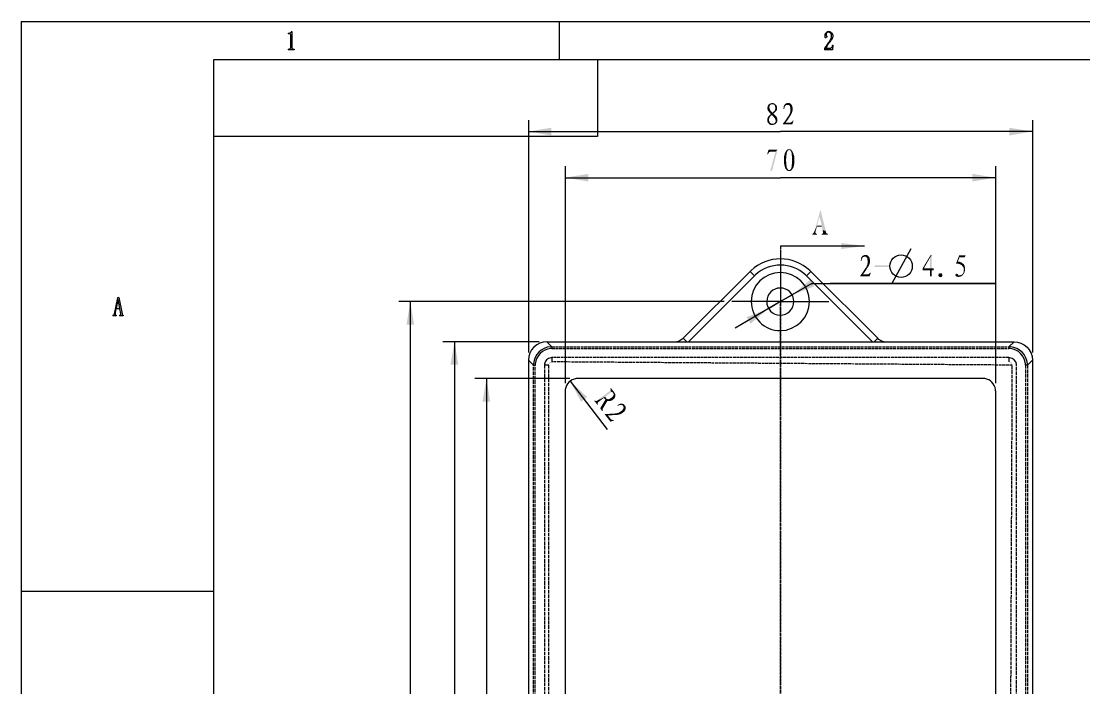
# Model space of a CAD drawing. Header units: millimetres. Extents: x 25 to 550, y -188 to 205.
# Drawn here: x 25.3 to 198.1, y 75 to 183.5 of the extents above; entities that cross this region are included whole.
import ezdxf

# ---------------------------------------------------------------- set-up
doc = ezdxf.new("R2010")
doc.units = ezdxf.units.MM
doc.linetypes.add('PDF_IMPORT', pattern=[1, 0.8, -0.2])
doc.layers.add('PDF_图层 1', color=7, linetype='Continuous', true_color=0x231f20)

msp = doc.modelspace()

# ---------------------------------------------------------------- linework, layer by layer
at = {"layer": 'PDF_图层 1', "color": 7, "lineweight": -3}
for points in [[(25.27, 183.43), (25.27, -187.75)], [(25.27, 183.43), (550.2, 183.43)], [(112.77, 183.46), (112.77, 177.2)], [(68.69, 181.51), (68.69, 181.4)], [(68.69, 181.51), (68.89, 181.51)], [(68.89, 181.51), (68.97, 181.51)], [(69.09, 181.57), (68.97, 181.51)], [(69.17, 181.63), (69.09, 181.57)], [(69.2, 181.71), (69.17, 181.63)], [(69.23, 181.77), (69.2, 181.71)], [(69.23, 181.77), (69.29, 181.77)], [(69.29, 181.77), (69.29, 179.12)], [(156.19, 181.6), (156.05, 181.4)], [(156.39, 181.74), (156.19, 181.6)], [(156.33, 181.57), (156.22, 181.46)], [(156.42, 181.66), (156.33, 181.57)], [(156.53, 181.77), (156.39, 181.74)], [(156.53, 181.68), (156.42, 181.66)], [(156.53, 181.77), (156.81, 181.77)], [(156.7, 181.68), (156.53, 181.68)], [(156.7, 181.68), (156.81, 181.63)], [(156.81, 181.77), (156.95, 181.71)], [(156.81, 181.63), (156.92, 181.51)], [(156.92, 181.51), (157.01, 181.35)], [(156.95, 181.71), (157.12, 181.57)], [(157.12, 181.57), (157.24, 181.37)], [(68.97, 181.4), (68.69, 181.4)], [(69, 181.4), (69.03, 181.35)], [(69.09, 181.29), (69.09, 179.12)], [(156.05, 181.4), (155.99, 181.23)], [(155.99, 181.23), (155.99, 180.98)], [(155.99, 180.98), (156.02, 180.89)], [(156.02, 180.89), (156.05, 180.84)], [(156.08, 180.81), (156.13, 180.78)], [(156.19, 180.78), (156.13, 180.78)], [(156.22, 181.46), (156.19, 181.35)], [(156.19, 181.35), (156.19, 181.23)], [(156.19, 181.23), (156.22, 181.18)], [(156.22, 181.18), (156.25, 181.09)], [(156.28, 180.84), (156.22, 180.81)], [(156.25, 181.09), (156.28, 181.04)], [(156.3, 181.01), (156.3, 180.92)], [(156.3, 180.92), (156.3, 180.87)], [(156.47, 179.85), (156.33, 179.65)], [(156.59, 179.99), (156.47, 179.85)], [(156.78, 180.02), (156.56, 179.77)], [(156.7, 180.13), (156.59, 179.99)], [(156.81, 180.33), (156.7, 180.13)], [(156.98, 180.24), (156.78, 180.02)], [(156.92, 180.56), (156.81, 180.33)], [(157.01, 180.78), (156.92, 180.56)], [(157.04, 180.36), (156.98, 180.25)], [(157.01, 181.35), (157.04, 181.18)], [(157.04, 180.92), (157.01, 180.78)], [(157.04, 181.18), (157.04, 180.92)], [(157.12, 180.47), (157.04, 180.36)], [(157.21, 180.64), (157.12, 180.47)], [(157.26, 180.84), (157.21, 180.64)], [(157.24, 181.37), (157.29, 181.2)], [(157.29, 180.95), (157.26, 180.84)], [(157.29, 181.2), (157.29, 180.95)], [(68.69, 178.92), (68.69, 178.81)], [(68.69, 178.92), (68.89, 178.92)], [(69.68, 178.81), (68.69, 178.81)], [(68.95, 178.95), (68.89, 178.92)], [(69, 179), (68.95, 178.95)], [(69.06, 179.06), (69, 179)], [(69.09, 179.12), (69.06, 179.06)], [(69.29, 179.12), (69.31, 179.06)], [(69.31, 179.06), (69.37, 179)], [(69.37, 179), (69.43, 178.95)], [(69.43, 178.95), (69.48, 178.92)], [(69.48, 178.92), (69.68, 178.92)], [(69.68, 178.92), (69.68, 178.81)], [(155.99, 179.12), (155.97, 179.03)], [(155.97, 179.03), (155.97, 178.81)], [(157.24, 178.81), (155.97, 178.81)], [(156.05, 179.23), (155.99, 179.12)], [(156.19, 179.43), (156.05, 179.23)], [(156.11, 179.09), (156.98, 179.09)], [(156.19, 179.23), (156.13, 179.12)], [(156.33, 179.65), (156.19, 179.43)], [(156.36, 179.48), (156.19, 179.23)], [(156.56, 179.77), (156.36, 179.48)], [(157.04, 179.12), (156.98, 179.09)], [(157.12, 179.2), (157.04, 179.12)], [(157.18, 179.31), (157.12, 179.2)], [(157.21, 179.43), (157.18, 179.31)], [(157.24, 179.57), (157.21, 179.43)], [(157.32, 179.57), (157.24, 178.81)], [(157.24, 179.57), (157.32, 179.57)], [(56.53, 177.2), (56.53, -181.49)], [(543.94, 177.2), (56.53, 177.2)], [(119, 177.2), (119, 164.7)], [(107.77, 167.38), (107.77, 129.57)], [(189.77, 167.38), (189.77, 129.57)], [(119, 164.7), (56.53, 164.7)], [(107.77, 165.52), (148.77, 165.52)], [(189.77, 165.52), (148.77, 165.52)], [(113.78, 159.87), (113.78, 124.57)], [(183.76, 159.87), (183.76, 124.57)], [(113.78, 158.01), (148.77, 158.01)], [(183.76, 158.01), (148.77, 158.01)], [(162.46, 146.89), (148.77, 146.89)], [(148.77, 145.71), (148.77, 137.84)], [(169.99, 146.44), (166.88, 140.8)], [(143.83, 142.75), (132.97, 131.88)], [(144.57, 142.04), (133.82, 131.32)], [(144, 142.91), (143.83, 142.75)], [(143.83, 142.75), (144.57, 142.04)], [(144.71, 142.21), (144.57, 142.04)], [(153, 142.04), (152.83, 142.21)], [(153.71, 142.75), (153, 142.04)], [(153, 142.04), (163.73, 131.32)], [(153.71, 142.75), (153.54, 142.91)], [(153.71, 142.75), (164.6, 131.88)], [(153.88, 140.8), (148.77, 137.84)], [(153.88, 140.8), (183.87, 140.8), (156.87, 140.8)], [(40.93, 138.46), (40.39, 135.83)], [(41.13, 138.54), (40.93, 138.46)], [(41.13, 138.54), (41.66, 135.83)], [(150.72, 138.96), (148.77, 137.84)], [(40.67, 136.65), (40.53, 136)], [(41.27, 136.65), (40.67, 136.65)], [(40.98, 138.17), (40.7, 136.74)], [(40.7, 136.74), (41.27, 136.74)], [(40.98, 138.17), (41.27, 136.74)], [(41.27, 136.65), (41.41, 135.89)], [(139.63, 137.84), (86.69, 137.84)], [(88.56, 137.84), (88.56, 60.35)], [(148.77, 137.84), (140.87, 137.84)], [(148.77, 137.84), (141.43, 133.55)], [(148.77, 137.84), (146.82, 136.68)], [(148.77, 137.84), (148.77, 137.58)], [(148.77, 137.84), (156.67, 137.84)], [(40.19, 135.64), (40.19, 135.55)], [(40.19, 135.64), (40.28, 135.64)], [(40.7, 135.55), (40.19, 135.55)], [(40.36, 135.75), (40.33, 135.69)], [(40.39, 135.83), (40.39, 135.78)], [(40.53, 136), (40.53, 135.92)], [(40.53, 135.92), (40.53, 135.83)], [(40.53, 135.83), (40.53, 135.75)], [(40.53, 135.75), (40.56, 135.66)], [(40.56, 135.66), (40.62, 135.64)], [(40.62, 135.64), (40.7, 135.64)], [(40.7, 135.64), (40.7, 135.55)], [(41.27, 135.64), (41.27, 135.55)], [(41.27, 135.64), (41.35, 135.64)], [(41.86, 135.55), (41.27, 135.55)], [(41.41, 135.66), (41.35, 135.64)], [(41.41, 135.89), (41.44, 135.83)], [(41.44, 135.72), (41.41, 135.66)], [(41.44, 135.83), (41.44, 135.78)], [(41.44, 135.78), (41.44, 135.72)], [(41.66, 135.83), (41.66, 135.78)], [(41.69, 135.75), (41.72, 135.69)], [(41.77, 135.64), (41.86, 135.64)], [(41.86, 135.64), (41.86, 135.55)], [(132.97, 131.88), (132.77, 131.71), (132.32, 131.43), (131.9, 131.32)], [(132.97, 131.88), (133.53, 131.32)], [(164.6, 131.88), (164.04, 131.32)], [(165.67, 131.32), (165.25, 131.43), (164.8, 131.68), (164.6, 131.88)], [(109.52, 131.32), (93.86, 131.32)], [(95.75, 131.32), (95.75, 60.35)], [(110.79, 131.32), (110.2, 131.26), (109.63, 131.09), (109.13, 130.81), (108.65, 130.44), (108.28, 129.99), (108, 129.48), (107.83, 128.92), (107.77, 128.33)], [(110.79, 131.32), (111.61, 130.5)], [(110.79, 131.32), (186.78, 131.32)], [(111.61, 130.5), (111.36, 130.5)], [(111.61, 130.22), (111.38, 130.19)], [(111.61, 130.47), (111.61, 130.42), (111.61, 130.36), (111.61, 130.3), (111.61, 130.22)], [(185.96, 130.47), (185.96, 130.42), (185.96, 130.36), (185.93, 130.3), (185.93, 130.22)], [(186.18, 130.19), (185.93, 130.22)], [(186.78, 131.32), (185.96, 130.5)], [(186.18, 130.5), (185.96, 130.5)], [(186.78, 131.32), (187.34, 131.26)], [(187.34, 131.26), (187.91, 131.09)], [(187.91, 131.09), (188.44, 130.81)], [(188.44, 130.81), (188.89, 130.44)], [(188.89, 130.44), (189.26, 129.99)], [(189.26, 129.99), (189.54, 129.48)], [(107.77, 128.33), (107.77, -7.65)], [(107.77, 128.33), (108.59, 127.51)], [(111.61, 128.75), (111.44, 128.72)], [(111.58, 128.04), (111.52, 128.04)], [(111.61, 128.75), (111.61, 128.04)], [(185.93, 128.75), (185.93, 128.04)], [(186.1, 128.72), (185.93, 128.75)], [(189.77, 128.33), (188.95, 127.51)], [(189.54, 129.48), (189.71, 128.92)], [(189.71, 128.92), (189.77, 128.33)], [(189.77, 128.33), (189.77, -7.65)], [(108.62, 127.73), (108.59, 127.51)], [(108.65, 127.51), (108.7, 127.51)], [(108.73, 127.51), (108.82, 127.51), (108.9, 127.51)], [(108.9, 127.73), (108.9, 127.51)], [(110.37, 127.65), (110.37, 127.51)], [(111.07, 127.51), (110.37, 127.51)], [(187.17, 127.51), (187.17, 127.65)], [(188.64, 127.51), (188.64, 127.73)], [(188.92, 127.51), (188.87, 127.51), (188.81, 127.51), (188.72, 127.51), (188.64, 127.51)], [(188.95, 127.51), (188.95, 127.73)], [(114.54, 125.34), (99.08, 125.34)], [(100.94, 125.34), (100.94, 60.35), (100.94, -4.66)], [(114.57, 124.91), (120.61, 117.04)], [(115.79, 125.34), (115.53, 125.31)], [(181.78, 125.34), (115.79, 125.34)], [(182.01, 125.31), (181.78, 125.34)], [(113.78, 123.56), (113.78, 123.33)], [(113.78, 123.33), (113.78, -2.65)], [(183.76, 123.33), (183.76, 123.56)], [(183.76, 123.33), (183.76, -2.65)], [(56.53, 90.66), (25.27, 90.66)]]:
    msp.add_lwpolyline(points, dxfattribs=at)
at = {"layer": 'PDF_图层 1', "color": 7, "linetype": 'PDF_IMPORT', "lineweight": -3, "ltscale": 0.616667}
msp.add_lwpolyline([(148.77, 146.89), (148.77, 140.66), (148.77, -16.56)], dxfattribs=at)
at = {"layer": 'PDF_图层 1', "color": 7, "linetype": 'PDF_IMPORT', "lineweight": -3, "ltscale": 0.576667}
msp.add_lwpolyline([(148.77, -16.9), (148.77, 137.58)], dxfattribs=at)
at = {"layer": 'PDF_图层 1', "color": 7, "linetype": 'PDF_IMPORT', "lineweight": -3, "ltscale": 0.584167}
for points in [[(111.61, 130.5), (185.96, 130.5)], [(111.61, 130.22), (185.93, 130.22)], [(185.93, 128.75), (111.61, 128.75)], [(186.5, 127.51), (111.61, 128.04)]]:
    msp.add_lwpolyline(points, dxfattribs=at)
at = {"layer": 'PDF_图层 1', "color": 7, "linetype": 'PDF_IMPORT', "lineweight": -3, "ltscale": 0.7175}
for points in [[(108.59, -6.83), (108.59, 127.51)], [(108.9, -6.83), (108.9, 127.51)], [(110.37, 127.51), (110.37, -6.83)], [(111.07, 127.51), (111.07, -6.83)], [(185.93, -7.36), (186.5, 127.51)], [(187.17, -6.83), (187.17, 127.51)], [(188.64, 127.51), (188.64, -6.83)], [(188.95, 127.51), (188.95, -6.83)]]:
    msp.add_lwpolyline(points, dxfattribs=at)
at = {"layer": 'PDF_图层 1', "color": 7, "lineweight": -3}
msp.add_circle((168.4, 143.62), 1.83, dxfattribs=at)
for centre, radius, start, end in [((148.77, 137.82), 6.98, 46.9095, 133.0905), ((148.77, 137.79), 6, 47.3952, 132.6048), ((148.75, 137.86), 4.73, 269.9101, 179.897), ((148.75, 137.86), 2.2, 90.0718, 179.916), ((148.74, 137.83), 4.71, 179.6151, 270.0486), ((148.72, 137.89), 2.25, 270.5963, 359.4158)]:
    msp.add_arc(centre, radius, start, end, dxfattribs=at)
for points in [[(150.97, 137.86), (150.97, 139.08), (149.96, 140.06), (148.74, 140.06)], [(146.54, 137.86), (146.54, 136.65), (147.53, 135.63), (148.74, 135.63)], [(111.36, 130.5), (109.89, 130.38), (108.7, 129.2), (108.62, 127.73)], [(111.38, 130.19), (110.08, 130.12), (109.01, 129.02), (108.9, 127.73)], [(188.95, 127.73), (188.8, 129.24), (187.7, 130.36), (186.18, 130.5)], [(188.64, 127.73), (188.55, 129), (187.46, 130.11), (186.18, 130.19)], [(111.44, 128.72), (110.84, 128.64), (110.48, 128.23), (110.37, 127.65)], [(187.17, 127.65), (187.11, 128.19), (186.65, 128.67), (186.1, 128.72)], [(115.53, 125.31), (114.63, 125.23), (113.91, 124.44), (113.78, 123.56)], [(183.76, 123.56), (183.64, 124.48), (182.95, 125.21), (182.01, 125.31)]]:
    msp.add_open_spline(points, degree=3, dxfattribs=at)
at = {"layer": 'PDF_图层 1', "color": 7, "lineweight": -3, "transparency": 33554559}
for points in [[(69, 181.4), (69, 181.37), (69.03, 181.4), (69.03, 181.37)], [(69.06, 181.32), (69.06, 181.29), (69.09, 181.32), (69.09, 181.29)], [(69.09, 181.29), (69.09, 181.26), (69.12, 181.29), (69.12, 181.26)], [(156.08, 180.81), (156.08, 180.78), (156.11, 180.81), (156.11, 180.78)], [(156.22, 180.81), (156.22, 180.78), (156.25, 180.81), (156.25, 180.78)], [(156.28, 181.04), (156.28, 181.01), (156.3, 181.04), (156.3, 181.01)], [(156.3, 180.87), (156.3, 180.84), (156.33, 180.87), (156.33, 180.84)], [(156.13, 179.12), (156.13, 179.09), (156.16, 179.12), (156.16, 179.09)], [(148.77, 146.89), (148.77, 146.87), (148.8, 146.89), (148.8, 146.87)], [(40.98, 138.17), (40.98, 138.15), (41.01, 138.17), (41.01, 138.15)], [(40.28, 135.64), (40.28, 135.61), (40.31, 135.64), (40.31, 135.61)], [(40.31, 135.66), (40.31, 135.64), (40.34, 135.66), (40.34, 135.64)], [(40.36, 135.75), (40.36, 135.72), (40.39, 135.75), (40.39, 135.72)], [(41.66, 135.78), (41.66, 135.75), (41.69, 135.78), (41.69, 135.75)], [(41.72, 135.69), (41.72, 135.66), (41.75, 135.69), (41.75, 135.66)], [(41.75, 135.66), (41.75, 135.64), (41.77, 135.66), (41.77, 135.64)], [(111.61, 130.5), (111.61, 130.47), (111.64, 130.5), (111.64, 130.47)], [(111.61, 130.5), (111.61, 130.47), (111.64, 130.5), (111.64, 130.47)], [(185.96, 130.5), (185.96, 130.47), (185.99, 130.5), (185.99, 130.47)], [(185.96, 130.5), (185.96, 130.47), (185.99, 130.5), (185.99, 130.47)], [(111.27, 127.93), (111.27, 127.9), (111.3, 127.93), (111.3, 127.9)], [(111.3, 127.96), (111.3, 127.93), (111.36, 127.96), (111.36, 127.93)], [(111.36, 127.99), (111.36, 127.96), (111.41, 127.99), (111.41, 127.96)], [(111.38, 127.99), (111.38, 127.96), (111.41, 127.99), (111.41, 127.96)], [(111.41, 128.02), (111.41, 127.99), (111.5, 128.02), (111.5, 127.99)], [(111.5, 128.04), (111.5, 128.02), (111.55, 128.04), (111.55, 128.02)], [(111.61, 128.04), (111.61, 128.02), (111.64, 128.04), (111.64, 128.02)], [(185.99, 128.04), (185.99, 128.02), (186.07, 128.04), (186.07, 128.02)], [(186.07, 128.02), (186.07, 127.99), (186.16, 128.02), (186.16, 127.99)], [(186.16, 127.99), (186.16, 127.96), (186.21, 127.99), (186.21, 127.96)], [(186.21, 127.96), (186.21, 127.93), (186.27, 127.96), (186.27, 127.93)], [(186.27, 127.93), (186.27, 127.9), (186.3, 127.93), (186.3, 127.9)], [(186.3, 127.93), (186.3, 127.88), (186.33, 127.93), (186.33, 127.88)], [(108.59, 127.51), (108.59, 127.48), (108.65, 127.51), (108.65, 127.48)], [(108.7, 127.51), (108.7, 127.48), (108.73, 127.51), (108.73, 127.48)], [(111.07, 127.62), (111.07, 127.51), (111.1, 127.62), (111.1, 127.51)], [(111.1, 127.71), (111.1, 127.62), (111.13, 127.71), (111.13, 127.62)], [(111.13, 127.76), (111.13, 127.71), (111.16, 127.76), (111.16, 127.71)], [(111.16, 127.82), (111.16, 127.76), (111.19, 127.82), (111.19, 127.76)], [(111.19, 127.85), (111.19, 127.82), (111.21, 127.85), (111.21, 127.82)], [(111.21, 127.88), (111.21, 127.85), (111.24, 127.88), (111.24, 127.85)], [(111.24, 127.9), (111.24, 127.88), (111.27, 127.9), (111.27, 127.88)], [(111.24, 127.9), (111.24, 127.88), (111.27, 127.9), (111.27, 127.88)], [(186.33, 127.88), (186.33, 127.85), (186.35, 127.88), (186.35, 127.85)], [(186.35, 127.85), (186.35, 127.82), (186.38, 127.85), (186.38, 127.82)], [(186.38, 127.85), (186.38, 127.79), (186.41, 127.85), (186.41, 127.79)], [(186.41, 127.79), (186.41, 127.73), (186.44, 127.79), (186.44, 127.73)], [(186.44, 127.73), (186.44, 127.65), (186.47, 127.73), (186.47, 127.65)], [(186.47, 127.65), (186.47, 127.51), (186.5, 127.65), (186.5, 127.51)], [(186.5, 127.51), (186.5, 127.48), (186.52, 127.51), (186.52, 127.48)], [(188.92, 127.51), (188.92, 127.48), (188.98, 127.51), (188.98, 127.48)]]:
    msp.add_solid(points, dxfattribs=at)
at = {"layer": 'PDF_图层 1', "color": 7, "transparency": 33554559}
for points in [[(146.68, 169.52), (146.65, 169.38), (146.99, 169.47)], [(146.99, 169.47), (146.65, 169.38), (146.99, 169.35)], [(146.68, 169.52), (146.99, 169.58), (147.02, 169.66)], [(146.71, 169.66), (146.68, 169.52), (147.02, 169.66)], [(146.99, 169.58), (146.68, 169.52), (146.99, 169.47)], [(146.77, 169.78), (146.71, 169.66), (147.05, 169.75)], [(146.71, 169.66), (147.02, 169.66), (147.05, 169.75)], [(146.77, 169.78), (147.11, 169.83), (147.19, 169.89)], [(146.85, 169.89), (146.77, 169.78), (147.19, 169.89)], [(146.77, 169.78), (147.05, 169.75), (147.11, 169.83)], [(146.85, 169.89), (147.28, 169.95), (147.36, 169.97)], [(146.96, 169.97), (146.85, 169.89), (147.36, 169.97)], [(146.85, 169.89), (147.19, 169.89), (147.28, 169.95)], [(147.05, 170.06), (146.96, 169.97), (147.81, 170.06)], [(146.96, 169.97), (147.36, 169.97), (147.81, 170.06)], [(147.16, 170.09), (147.05, 170.06), (147.7, 170.12)], [(147.7, 170.12), (147.05, 170.06), (147.81, 170.06)], [(147.25, 170.12), (147.16, 170.09), (147.7, 170.12)], [(147.44, 170.14), (147.25, 170.12), (147.61, 170.14)], [(147.61, 170.14), (147.25, 170.12), (147.7, 170.12)], [(147.36, 169.97), (147.47, 169.97), (147.81, 170.06)], [(147.47, 169.97), (147.56, 169.97), (147.81, 170.06)], [(147.81, 170.06), (147.56, 169.97), (147.9, 169.97)], [(147.56, 169.97), (147.64, 169.95), (147.9, 169.97)], [(147.64, 169.95), (147.73, 169.89), (147.9, 169.97)], [(147.9, 169.97), (147.73, 169.89), (148.01, 169.89)], [(147.73, 169.89), (147.81, 169.81), (148.01, 169.89)], [(148.01, 169.89), (147.81, 169.81), (148.12, 169.78)], [(147.81, 169.81), (147.87, 169.72), (148.12, 169.78)], [(148.12, 169.78), (147.87, 169.72), (148.18, 169.66)], [(147.87, 169.72), (147.9, 169.61), (148.18, 169.66)], [(147.9, 169.61), (147.92, 169.52), (148.18, 169.66)], [(148.18, 169.66), (147.92, 169.52), (148.23, 169.52)], [(147.92, 169.52), (147.92, 169.41), (148.23, 169.52)], [(148.23, 169.52), (147.92, 169.41), (148.23, 169.38)], [(147.92, 169.41), (147.92, 169.21), (148.23, 169.38)], [(149.31, 169.55), (149.28, 169.44), (149.48, 169.55)], [(149.28, 169.44), (149.45, 169.44), (149.48, 169.55)], [(149.28, 169.44), (149.28, 169.33), (149.45, 169.44)], [(149.28, 169.33), (149.39, 169.3), (149.45, 169.44)], [(149.33, 169.66), (149.31, 169.55), (149.53, 169.66)], [(149.31, 169.55), (149.48, 169.55), (149.53, 169.66)], [(149.36, 169.75), (149.33, 169.66), (149.62, 169.75)], [(149.33, 169.66), (149.53, 169.66), (149.62, 169.75)], [(149.42, 169.81), (149.36, 169.75), (149.7, 169.81)], [(149.36, 169.75), (149.62, 169.75), (149.7, 169.81)], [(149.45, 169.89), (149.42, 169.81), (149.93, 169.86)], [(149.42, 169.81), (149.81, 169.83), (149.93, 169.86)], [(149.42, 169.81), (149.7, 169.81), (149.81, 169.83)], [(149.48, 169.92), (149.45, 169.89), (150.52, 169.97)], [(149.45, 169.89), (149.93, 169.86), (150.52, 169.97)], [(149.56, 170), (149.48, 169.92), (150.52, 169.97)], [(149.65, 170.06), (149.56, 170), (150.41, 170.06)], [(150.41, 170.06), (149.56, 170), (150.52, 169.97)], [(149.76, 170.12), (149.65, 170.06), (150.32, 170.12)], [(150.32, 170.12), (149.65, 170.06), (150.41, 170.06)], [(150.04, 170.14), (149.76, 170.12), (150.24, 170.14)], [(149.84, 170.14), (149.76, 170.12), (150.04, 170.14)], [(150.24, 170.14), (149.76, 170.12), (150.32, 170.12)], [(150.52, 169.97), (149.93, 169.86), (150.58, 169.86)], [(149.93, 169.86), (150.07, 169.83), (150.58, 169.86)], [(150.07, 169.83), (150.15, 169.81), (150.58, 169.86)], [(150.15, 169.81), (150.24, 169.72), (150.58, 169.86)], [(150.58, 169.86), (150.24, 169.72), (150.66, 169.72)], [(150.24, 169.72), (150.32, 169.64), (150.66, 169.72)], [(150.66, 169.72), (150.32, 169.64), (150.72, 169.55)], [(150.32, 169.64), (150.35, 169.49), (150.72, 169.55)], [(150.35, 169.49), (150.38, 169.38), (150.72, 169.55)], [(150.72, 169.55), (150.38, 169.38), (150.75, 169.38)], [(146.65, 169.38), (146.65, 169.21), (146.99, 169.35)], [(146.99, 169.35), (146.65, 169.21), (147.02, 169.24)], [(147.02, 169.24), (146.65, 169.21), (147.05, 169.16)], [(146.65, 169.21), (146.68, 169.1), (147.05, 169.16)], [(146.68, 167.72), (146.65, 167.6), (146.96, 167.69)], [(146.65, 167.6), (146.94, 167.6), (146.96, 167.69)], [(147.05, 169.16), (146.68, 169.1), (147.08, 169.04)], [(146.68, 169.1), (146.71, 168.99), (147.08, 169.04)], [(146.74, 167.86), (146.68, 167.72), (147.02, 167.83)], [(146.68, 167.72), (146.99, 167.75), (147.02, 167.83)], [(146.68, 167.72), (146.96, 167.69), (146.99, 167.75)], [(147.08, 169.04), (146.71, 168.99), (147.13, 168.96)], [(146.71, 168.99), (146.74, 168.9), (147.13, 168.96)], [(146.74, 168.9), (146.77, 168.87), (147.13, 168.96)], [(146.8, 167.97), (146.74, 167.86), (147.08, 167.91)], [(146.74, 167.86), (147.02, 167.83), (147.08, 167.91)], [(147.13, 168.96), (146.77, 168.87), (147.25, 168.85)], [(146.77, 168.87), (146.8, 168.85), (147.25, 168.85)], [(146.8, 168.85), (146.85, 168.79), (147.25, 168.85)], [(146.91, 168.08), (146.8, 167.97), (147.19, 168.06)], [(146.8, 167.97), (147.08, 167.91), (147.19, 168.06)], [(146.85, 168.79), (146.91, 168.73), (147.25, 168.85)], [(147.25, 168.85), (146.91, 168.73), (147.36, 168.73)], [(146.91, 168.73), (146.96, 168.65), (147.36, 168.73)], [(147.05, 168.22), (146.91, 168.08), (147.36, 168.2)], [(146.91, 168.08), (147.19, 168.06), (147.36, 168.2)], [(147.36, 168.73), (146.96, 168.65), (147.5, 168.59)], [(146.96, 168.65), (147.05, 168.56), (147.5, 168.59)], [(147.5, 168.59), (147.05, 168.56), (147.81, 168.59)], [(147.05, 168.56), (147.11, 168.45), (147.81, 168.59)], [(147.19, 168.37), (147.05, 168.22), (147.75, 168.34)], [(147.75, 168.34), (147.05, 168.22), (147.87, 168.22)], [(147.05, 168.22), (147.36, 168.2), (147.87, 168.22)], [(147.11, 168.45), (147.64, 168.45), (147.81, 168.59)], [(147.11, 168.45), (147.19, 168.37), (147.64, 168.45)], [(147.64, 168.45), (147.19, 168.37), (147.75, 168.34)], [(147.87, 168.22), (147.36, 168.2), (147.95, 168.14)], [(147.36, 168.2), (147.5, 168.06), (147.95, 168.14)], [(147.64, 168.76), (147.5, 168.59), (147.98, 168.73)], [(147.5, 168.59), (147.81, 168.59), (147.98, 168.73)], [(147.95, 168.14), (147.5, 168.06), (148.04, 168.06)], [(147.5, 168.06), (147.64, 167.94), (148.04, 168.06)], [(147.75, 168.85), (147.64, 168.76), (148.07, 168.85)], [(147.64, 168.76), (147.98, 168.73), (148.06, 168.85)], [(148.04, 168.06), (147.64, 167.94), (148.09, 167.97)], [(148.09, 167.97), (147.64, 167.94), (148.15, 167.91)], [(147.64, 167.94), (147.75, 167.8), (148.15, 167.91)], [(147.84, 168.96), (147.75, 168.85), (148.15, 168.9)], [(147.75, 168.85), (148.07, 168.85), (148.15, 168.9)], [(148.15, 167.91), (147.75, 167.8), (148.18, 167.86)], [(148.18, 167.86), (147.75, 167.8), (148.21, 167.8)], [(147.75, 167.8), (147.84, 167.69), (148.21, 167.8)], [(147.9, 169.04), (147.84, 168.96), (148.18, 169.02)], [(147.84, 168.96), (148.15, 168.9), (148.18, 169.02)], [(148.21, 167.8), (147.84, 167.69), (148.23, 167.72)], [(148.23, 167.72), (147.84, 167.69), (148.26, 167.63)], [(147.84, 167.69), (147.9, 167.6), (148.26, 167.63)], [(147.92, 169.21), (147.9, 169.04), (148.23, 169.13)], [(147.9, 169.04), (148.18, 169.02), (148.23, 169.13)], [(148.23, 169.38), (147.92, 169.21), (148.23, 169.27)], [(148.23, 169.27), (147.92, 169.21), (148.23, 169.13)], [(149.28, 169.33), (149.25, 169.18), (149.39, 169.3)], [(149.39, 169.3), (149.25, 169.18), (149.39, 169.18)], [(149.87, 167.75), (149.73, 167.55), (150.12, 167.66)], [(149.98, 167.94), (149.87, 167.75), (150.32, 167.97)], [(149.87, 167.75), (150.12, 167.66), (150.32, 167.97)], [(150.1, 168.08), (149.98, 167.94), (150.32, 167.97)], [(150.18, 168.22), (150.1, 168.08), (150.49, 168.22)], [(150.1, 168.08), (150.32, 167.97), (150.49, 168.22)], [(150.24, 168.34), (150.18, 168.22), (150.6, 168.48)], [(150.18, 168.22), (150.49, 168.22), (150.6, 168.48)], [(150.32, 168.51), (150.24, 168.34), (150.6, 168.48)], [(150.38, 168.7), (150.32, 168.51), (150.69, 168.7)], [(150.32, 168.51), (150.6, 168.48), (150.69, 168.7)], [(150.38, 169.38), (150.41, 169.21), (150.75, 169.38)], [(150.41, 168.85), (150.38, 168.7), (150.75, 168.93)], [(150.38, 168.7), (150.69, 168.7), (150.75, 168.93)], [(150.75, 169.38), (150.41, 169.21), (150.75, 169.16)], [(150.41, 169.21), (150.41, 169.04), (150.75, 169.16)], [(150.75, 169.16), (150.41, 169.04), (150.75, 168.93)], [(150.41, 169.04), (150.41, 168.85), (150.75, 168.93)], [(107.77, 165.52), (111.52, 164.87), (111.52, 166.14)], [(146.94, 167.6), (146.63, 167.46), (146.94, 167.49)], [(146.65, 167.6), (146.63, 167.46), (146.94, 167.6)], [(146.94, 167.49), (146.63, 167.46), (146.94, 167.38)], [(146.63, 167.46), (146.63, 167.35), (146.94, 167.38)], [(146.94, 167.38), (146.63, 167.35), (146.94, 167.27)], [(146.63, 167.35), (146.63, 167.21), (146.94, 167.27)], [(146.94, 167.27), (146.63, 167.21), (146.96, 167.15)], [(146.63, 167.21), (146.68, 167.1), (146.96, 167.15)], [(146.96, 167.15), (146.68, 167.1), (147.02, 167.1)], [(146.68, 167.1), (146.74, 166.95), (147.02, 167.1)], [(147.02, 167.1), (146.74, 166.95), (147.05, 166.98)], [(147.05, 166.98), (146.74, 166.96), (147.13, 166.9)], [(146.74, 166.96), (146.82, 166.84), (147.13, 166.9)], [(147.13, 166.9), (146.82, 166.84), (147.22, 166.84)], [(146.82, 166.84), (146.96, 166.73), (147.22, 166.84)], [(147.22, 166.84), (146.96, 166.73), (147.33, 166.79)], [(147.56, 166.79), (146.96, 166.73), (148.04, 166.81)], [(146.96, 166.73), (147.9, 166.7), (148.04, 166.81)], [(147.44, 166.79), (146.96, 166.73), (147.56, 166.79)], [(147.33, 166.79), (146.96, 166.73), (147.44, 166.79)], [(146.96, 166.73), (147.05, 166.64), (147.9, 166.7)], [(147.05, 166.64), (147.75, 166.64), (147.9, 166.7)], [(147.05, 166.64), (147.22, 166.59), (147.75, 166.64)], [(147.22, 166.59), (147.39, 166.59), (147.75, 166.64)], [(147.39, 166.59), (147.59, 166.59), (147.75, 166.64)], [(147.67, 166.81), (147.56, 166.79), (148.04, 166.81)], [(147.75, 166.84), (147.67, 166.81), (148.15, 166.93)], [(147.67, 166.81), (148.04, 166.81), (148.15, 166.93)], [(147.84, 166.9), (147.75, 166.84), (148.15, 166.93)], [(147.9, 166.98), (147.84, 166.9), (148.15, 166.93)], [(147.9, 167.6), (147.95, 167.49), (148.26, 167.63)], [(147.95, 167.07), (147.9, 166.98), (148.23, 167.07)], [(147.9, 166.98), (148.15, 166.93), (148.23, 167.07)], [(148.26, 167.63), (147.95, 167.49), (148.29, 167.49)], [(147.95, 167.49), (147.98, 167.35), (148.29, 167.49)], [(147.98, 167.12), (147.95, 167.07), (148.26, 167.18)], [(147.95, 167.07), (148.23, 167.07), (148.26, 167.18)], [(148.29, 167.49), (147.98, 167.35), (148.29, 167.35)], [(147.98, 167.35), (147.98, 167.24), (148.29, 167.35)], [(147.98, 167.24), (148.26, 167.18), (148.29, 167.35)], [(147.98, 167.24), (147.98, 167.12), (148.26, 167.18)], [(149.39, 167.07), (149.17, 166.79), (149.62, 166.98)], [(149.62, 166.98), (149.17, 166.79), (150.44, 166.98)], [(149.17, 166.79), (149.17, 166.67), (150.44, 166.98)], [(150.44, 166.98), (149.17, 166.67), (150.69, 166.67)], [(149.56, 167.29), (149.39, 167.07), (149.9, 167.32)], [(149.39, 167.07), (149.62, 166.98), (149.9, 167.32)], [(149.73, 167.55), (149.56, 167.29), (149.9, 167.32)], [(149.73, 167.55), (149.9, 167.32), (150.13, 167.66)], [(150.55, 167.04), (150.44, 166.98), (150.69, 166.67)], [(150.6, 167.1), (150.55, 167.04), (150.91, 167.27)], [(150.55, 167.04), (150.69, 166.67), (150.91, 167.27)], [(150.69, 167.15), (150.6, 167.1), (150.91, 167.27)], [(150.77, 167.27), (150.69, 167.15), (150.91, 167.27)], [(189.77, 165.52), (186.02, 166.14), (186.02, 164.87)], [(146.85, 162.58), (146.63, 161.85), (146.99, 162.21)], [(146.85, 162.58), (146.99, 162.21), (148.32, 162.58)], [(146.99, 162.21), (147.11, 162.24), (148.32, 162.58)], [(147.11, 162.24), (147.19, 162.24), (148.32, 162.58)], [(147.13, 159.17), (147.98, 162.24), (148.32, 162.58)], [(147.13, 159.17), (148.32, 162.58), (147.39, 159.08)], [(147.19, 162.24), (147.98, 162.24), (148.32, 162.58)], [(149.79, 162.47), (150.12, 162.5), (150.49, 162.58)], [(149.9, 162.58), (149.79, 162.47), (150.49, 162.58)], [(149.79, 162.47), (150.07, 162.47), (150.12, 162.5)], [(150.01, 162.61), (149.9, 162.58), (150.41, 162.61)], [(150.41, 162.61), (149.9, 162.58), (150.49, 162.58)], [(150.21, 162.64), (150.01, 162.61), (150.41, 162.61)], [(150.12, 162.5), (150.21, 162.5), (150.49, 162.58)], [(150.21, 162.5), (150.27, 162.5), (150.49, 162.58)], [(150.27, 162.5), (150.32, 162.47), (150.49, 162.58)], [(150.49, 162.58), (150.32, 162.47), (150.58, 162.47)], [(146.63, 161.85), (146.91, 162.1), (146.94, 162.16)], [(146.63, 161.85), (146.85, 162.05), (146.91, 162.1)], [(146.63, 161.85), (146.8, 161.93), (146.85, 162.05)], [(146.63, 161.85), (146.74, 161.79), (146.8, 161.93)], [(146.99, 162.21), (147.05, 162.21), (147.11, 162.24)], [(149.36, 161.26), (149.33, 161.06), (149.73, 161.26)], [(149.33, 161.06), (149.7, 161.06), (149.73, 161.26)], [(149.33, 161.06), (149.33, 160.86), (149.7, 161.06)], [(149.7, 161.06), (149.33, 160.86), (149.7, 160.86)], [(149.33, 160.86), (149.36, 160.47), (149.7, 160.86)], [(149.39, 161.57), (149.36, 161.4), (149.73, 161.57)], [(149.73, 161.57), (149.36, 161.4), (149.73, 161.4)], [(149.36, 161.4), (149.36, 161.26), (149.73, 161.4)], [(149.73, 161.4), (149.36, 161.26), (149.73, 161.26)], [(149.7, 160.86), (149.36, 160.47), (149.7, 160.66)], [(149.42, 161.74), (149.39, 161.57), (149.76, 161.71)], [(149.39, 161.57), (149.73, 161.57), (149.76, 161.71)], [(149.48, 161.88), (149.42, 161.73), (149.79, 161.85)], [(149.42, 161.74), (149.76, 161.71), (149.79, 161.85)], [(149.5, 162.02), (149.48, 161.88), (149.79, 161.96)], [(149.79, 161.96), (149.48, 161.88), (149.79, 161.85)], [(149.56, 162.13), (149.5, 162.02), (149.81, 162.07)], [(149.5, 162.02), (149.79, 161.96), (149.81, 162.07)], [(149.56, 162.13), (149.9, 162.27), (149.93, 162.33)], [(149.67, 162.33), (149.56, 162.13), (149.93, 162.33)], [(149.56, 162.13), (149.84, 162.19), (149.9, 162.27)], [(149.56, 162.13), (149.81, 162.07), (149.84, 162.19)], [(149.67, 162.33), (150.01, 162.44), (150.07, 162.47)], [(149.79, 162.47), (149.67, 162.33), (150.07, 162.47)], [(149.67, 162.33), (149.98, 162.38), (150.01, 162.44)], [(149.67, 162.33), (149.93, 162.33), (149.98, 162.38)], [(150.32, 162.47), (150.38, 162.44), (150.58, 162.47)], [(150.38, 162.44), (150.44, 162.38), (150.58, 162.47)], [(150.44, 162.38), (150.46, 162.33), (150.58, 162.47)], [(150.58, 162.47), (150.46, 162.33), (150.69, 162.33)], [(150.46, 162.33), (150.52, 162.27), (150.69, 162.33)], [(150.52, 162.27), (150.55, 162.19), (150.69, 162.33)], [(150.69, 162.33), (150.55, 162.19), (150.8, 162.13)], [(150.55, 162.19), (150.58, 162.07), (150.8, 162.13)], [(150.8, 162.13), (150.58, 162.07), (150.86, 162.02)], [(150.58, 162.07), (150.58, 161.96), (150.86, 162.02)], [(150.86, 162.02), (150.58, 161.96), (150.91, 161.88)], [(150.58, 161.96), (150.6, 161.85), (150.91, 161.88)], [(150.91, 161.88), (150.6, 161.85), (150.97, 161.73)], [(150.6, 161.85), (150.63, 161.71), (150.97, 161.74)], [(150.97, 161.74), (150.63, 161.57), (151, 161.57)], [(150.63, 161.71), (150.63, 161.57), (150.97, 161.73)], [(150.63, 161.57), (150.66, 161.4), (151, 161.57)], [(151, 161.57), (150.66, 161.4), (151.03, 161.4)], [(150.66, 161.4), (150.66, 161.26), (151.03, 161.4)], [(151.03, 161.4), (150.66, 161.26), (151.03, 161.26)], [(150.66, 161.26), (150.66, 161.06), (151.03, 161.26)], [(151.03, 161.26), (150.66, 161.06), (151.06, 161.06)], [(150.66, 161.06), (150.69, 160.86), (151.06, 161.06)], [(150.69, 160.86), (150.66, 160.66), (151.06, 160.86)], [(151.06, 160.86), (150.66, 160.66), (151.06, 160.66)], [(151.06, 161.06), (150.69, 160.86), (151.06, 160.86)], [(149.7, 160.66), (149.36, 160.47), (149.73, 160.49)], [(149.73, 160.49), (149.36, 160.47), (149.73, 160.32)], [(149.36, 160.47), (149.39, 160.13), (149.73, 160.32)], [(149.73, 160.32), (149.39, 160.13), (149.73, 160.16)], [(149.73, 160.16), (149.39, 160.13), (149.76, 160.01)], [(149.39, 160.13), (149.48, 159.82), (149.76, 160.01)], [(149.76, 160.01), (149.48, 159.82), (149.79, 159.9)], [(149.79, 159.9), (149.48, 159.82), (149.79, 159.79)], [(149.48, 159.82), (149.56, 159.56), (149.79, 159.79)], [(149.79, 159.79), (149.56, 159.56), (149.81, 159.68)], [(149.81, 159.68), (149.56, 159.56), (149.87, 159.53)], [(149.56, 159.56), (149.62, 159.45), (149.87, 159.53)], [(149.87, 159.53), (149.62, 159.45), (149.96, 159.42)], [(149.62, 159.45), (149.7, 159.36), (149.96, 159.42)], [(149.96, 159.42), (149.7, 159.36), (150.01, 159.34)], [(149.7, 159.36), (149.76, 159.28), (150.01, 159.34)], [(150.01, 159.34), (149.76, 159.28), (150.07, 159.28)], [(149.76, 159.28), (149.84, 159.2), (150.07, 159.28)], [(150.07, 159.28), (149.84, 159.2), (150.21, 159.25)], [(150.21, 159.25), (149.84, 159.2), (150.6, 159.28)], [(149.84, 159.2), (150.55, 159.2), (150.6, 159.28)], [(149.84, 159.2), (149.93, 159.14), (150.55, 159.2)], [(149.93, 159.14), (150.49, 159.14), (150.55, 159.2)], [(149.93, 159.14), (150.01, 159.11), (150.49, 159.14)], [(150.01, 159.11), (150.38, 159.11), (150.49, 159.14)], [(150.01, 159.11), (150.1, 159.08), (150.38, 159.11)], [(150.1, 159.08), (150.21, 159.08), (150.38, 159.11)], [(150.32, 159.28), (150.21, 159.25), (150.6, 159.28)], [(150.21, 159.08), (150.29, 159.08), (150.38, 159.11)], [(150.41, 159.34), (150.32, 159.28), (150.69, 159.36)], [(150.32, 159.28), (150.6, 159.28), (150.69, 159.36)], [(150.46, 159.42), (150.41, 159.34), (150.69, 159.36)], [(150.52, 159.53), (150.46, 159.42), (150.75, 159.45)], [(150.46, 159.42), (150.69, 159.36), (150.75, 159.45)], [(150.52, 159.53), (150.83, 159.56), (150.89, 159.68)], [(150.58, 159.68), (150.52, 159.53), (150.89, 159.68)], [(150.52, 159.53), (150.75, 159.45), (150.83, 159.56)], [(150.6, 159.9), (150.58, 159.79), (150.94, 159.82)], [(150.58, 159.79), (150.58, 159.68), (150.94, 159.82)], [(150.58, 159.68), (150.89, 159.68), (150.94, 159.82)], [(150.63, 160.01), (150.6, 159.9), (150.97, 159.96)], [(150.6, 159.9), (150.94, 159.82), (150.97, 159.96)], [(150.66, 160.32), (150.63, 160.16), (151.03, 160.3)], [(150.63, 160.16), (151, 160.13), (151.03, 160.3)], [(150.63, 160.16), (150.63, 160.01), (151, 160.13)], [(150.63, 160.01), (150.97, 159.96), (151, 160.13)], [(150.66, 160.66), (150.66, 160.49), (151.06, 160.66)], [(151.06, 160.66), (150.66, 160.49), (151.06, 160.47)], [(150.66, 160.49), (150.66, 160.32), (151.06, 160.47)], [(150.66, 160.32), (151.03, 160.3), (151.06, 160.47)], [(113.78, 158.01), (117.53, 157.39), (117.53, 158.63)], [(183.76, 158.01), (180.01, 158.63), (180.01, 157.39)], [(155.15, 151.66), (154.36, 149.4), (155.29, 152.79)], [(155.29, 152.79), (155.15, 151.66), (155.49, 150.22)], [(155.29, 152.79), (155.49, 150.22), (155.51, 150.03)], [(155.29, 152.79), (155.51, 150.03), (155.54, 149.86)], [(155.29, 152.79), (155.54, 149.86), (155.57, 149.69)], [(155.29, 152.79), (155.57, 149.69), (155.6, 149.57)], [(155.29, 152.79), (155.6, 149.57), (155.65, 149.43)], [(155.65, 149.43), (155.29, 152.79), (156.14, 149.4)], [(155.15, 151.66), (154.72, 150.22), (154.36, 149.4)], [(154.05, 148.93), (153.96, 148.84), (154.58, 148.93)], [(154.58, 148.93), (153.96, 148.84), (154.7, 148.84)], [(153.96, 148.84), (153.96, 148.73), (154.7, 148.84)], [(154.7, 148.84), (153.96, 148.73), (154.7, 148.73)], [(154.16, 149.01), (154.05, 148.93), (154.5, 148.98)], [(154.5, 148.98), (154.05, 148.93), (154.58, 148.93)], [(154.47, 149.18), (154.16, 149.01), (154.47, 149.07)], [(154.24, 149.18), (154.16, 149.01), (154.47, 149.18)], [(154.47, 149.07), (154.16, 149.01), (154.5, 148.98)], [(154.36, 149.4), (154.24, 149.18), (154.7, 150.03)], [(154.24, 149.18), (154.47, 149.18), (154.7, 150.03)], [(154.36, 149.4), (154.7, 150.03), (154.72, 150.22)], [(154.72, 150.22), (154.7, 150.03), (155.49, 150.22)], [(155.49, 150.22), (154.7, 150.03), (155.51, 150.03)], [(155.6, 148.9), (155.51, 148.84), (156.39, 148.9)], [(156.39, 148.9), (155.51, 148.84), (156.53, 148.84)], [(155.51, 148.84), (155.51, 148.73), (156.53, 148.84)], [(156.53, 148.84), (155.51, 148.73), (156.53, 148.73)], [(155.68, 148.93), (155.6, 148.9), (156.33, 148.95)], [(156.33, 148.95), (155.6, 148.9), (156.39, 148.9)], [(155.65, 149.43), (155.68, 149.24), (156.14, 149.4)], [(156.13, 149.4), (155.68, 149.24), (156.16, 149.21)], [(155.68, 149.24), (155.71, 149.07), (156.16, 149.21)], [(156.25, 148.98), (155.68, 148.93), (156.33, 148.95)], [(155.71, 148.98), (155.68, 148.93), (156.25, 148.98)], [(156.16, 149.21), (155.71, 149.07), (156.22, 149.07)], [(155.71, 149.07), (155.71, 148.98), (156.22, 149.07)], [(156.22, 149.07), (155.71, 148.98), (156.25, 148.98)], [(162.46, 146.89), (158.7, 146.41), (158.7, 147.37)], [(162.03, 145.2), (162, 145.12), (162.51, 145.17)], [(162.03, 145.2), (162.06, 145.2), (163.08, 145.26)], [(162.03, 145.2), (162.51, 145.17), (163.08, 145.26)], [(162.15, 145.28), (162.06, 145.2), (163.08, 145.26)], [(162.96, 145.34), (162.14, 145.28), (163.08, 145.26)], [(162.23, 145.34), (162.15, 145.28), (162.96, 145.34)], [(162.34, 145.4), (162.23, 145.34), (162.88, 145.4)], [(162.88, 145.4), (162.23, 145.34), (162.96, 145.34)], [(162.62, 145.43), (162.34, 145.4), (162.79, 145.43)], [(162.43, 145.43), (162.34, 145.4), (162.62, 145.43)], [(162.79, 145.43), (162.34, 145.4), (162.88, 145.4)], [(163.08, 145.26), (162.51, 145.17), (163.16, 145.17)], [(173.4, 145.45), (173.09, 144.97), (171.94, 143.31)], [(173.4, 145.45), (171.94, 143.31), (173.23, 145.45)], [(173.09, 144.97), (173.09, 143.28), (173.4, 145.45)], [(173.4, 145.45), (173.09, 143.28), (173.4, 143.28)], [(177.92, 145.06), (177.35, 144.04), (177.86, 145.37)], [(177.86, 145.37), (177.92, 145.06), (178.91, 145.37)], [(177.92, 145.06), (178.76, 145.06), (178.91, 145.37)], [(161.86, 144.64), (161.83, 144.49), (161.98, 144.61)], [(161.98, 144.61), (161.83, 144.49), (161.98, 144.49)], [(161.89, 144.86), (161.86, 144.75), (162.06, 144.86)], [(161.86, 144.75), (162.03, 144.75), (162.06, 144.86)], [(161.86, 144.75), (161.86, 144.64), (162.03, 144.75)], [(161.86, 144.64), (161.98, 144.61), (162.03, 144.75)], [(161.92, 144.97), (161.89, 144.86), (162.12, 144.97)], [(161.89, 144.86), (162.06, 144.86), (162.12, 144.97)], [(161.95, 145.06), (161.92, 144.97), (162.2, 145.06)], [(161.92, 144.97), (162.12, 144.97), (162.2, 145.06)], [(162, 145.12), (161.95, 145.06), (162.29, 145.12)], [(161.95, 145.06), (162.2, 145.06), (162.29, 145.12)], [(162, 145.12), (162.4, 145.14), (162.51, 145.17)], [(162, 145.12), (162.29, 145.12), (162.4, 145.14)], [(162.51, 145.17), (162.65, 145.14), (163.16, 145.17)], [(162.65, 145.14), (162.74, 145.12), (163.16, 145.17)], [(162.77, 143.51), (162.68, 143.39), (163.05, 143.51)], [(162.68, 143.39), (162.88, 143.28), (163.05, 143.51)], [(162.74, 145.12), (162.79, 145.03), (163.16, 145.17)], [(162.79, 143.62), (162.77, 143.51), (163.19, 143.76)], [(162.77, 143.51), (163.05, 143.51), (163.19, 143.76)], [(163.16, 145.17), (162.79, 145.03), (163.25, 145.03)], [(162.79, 145.03), (162.88, 144.95), (163.25, 145.03)], [(162.88, 143.79), (162.79, 143.62), (163.19, 143.76)], [(163.25, 145.03), (162.88, 144.95), (163.3, 144.86)], [(162.88, 144.95), (162.91, 144.81), (163.3, 144.86)], [(162.93, 143.99), (162.88, 143.79), (163.27, 143.99)], [(162.88, 143.79), (163.19, 143.76), (163.27, 143.99)], [(162.91, 144.81), (162.93, 144.69), (163.3, 144.86)], [(163.3, 144.86), (162.93, 144.69), (163.33, 144.69)], [(162.93, 144.69), (162.96, 144.52), (163.33, 144.69)], [(162.96, 144.16), (162.93, 143.99), (163.33, 144.24)], [(162.93, 143.99), (163.27, 143.99), (163.33, 144.24)], [(163.33, 144.69), (162.96, 144.52), (163.33, 144.47)], [(162.96, 144.52), (162.96, 144.35), (163.33, 144.47)], [(163.33, 144.47), (162.96, 144.35), (163.33, 144.24)], [(162.96, 144.35), (162.96, 144.16), (163.33, 144.24)], [(164.12, 143.73), (164.12, 143.45), (166.41, 143.73)], [(166.41, 143.73), (164.12, 143.45), (166.41, 143.45)], [(171.94, 143.31), (173.09, 144.97), (172.13, 143.28)], [(177.92, 145.06), (177.64, 144.38), (177.35, 144.04)], [(177.64, 144.38), (177.35, 144.04), (177.92, 144.33)], [(177.92, 144.33), (177.35, 144.04), (178.14, 144.24)], [(178.14, 144.24), (177.35, 144.04), (178.34, 144.13)], [(177.35, 144.04), (177.49, 144.04), (178.34, 144.13)], [(177.49, 144.04), (177.64, 144.02), (178.34, 144.13)], [(177.64, 144.02), (177.78, 143.99), (178.34, 144.13)], [(178.34, 144.13), (177.78, 143.99), (178.51, 143.99)], [(177.78, 143.99), (177.89, 143.96), (178.51, 143.99)], [(177.89, 143.96), (178.03, 143.9), (178.51, 143.99)], [(178.03, 143.9), (178.12, 143.85), (178.51, 143.99)], [(178.51, 143.99), (178.12, 143.85), (178.65, 143.85)], [(178.12, 143.85), (178.23, 143.79), (178.65, 143.85)], [(178.23, 143.79), (178.31, 143.7), (178.65, 143.85)], [(178.65, 143.85), (178.31, 143.7), (178.74, 143.65)], [(178.31, 143.7), (178.43, 143.56), (178.74, 143.65)], [(178.74, 143.65), (178.43, 143.56), (178.79, 143.42)], [(178.43, 143.56), (178.54, 143.42), (178.79, 143.42)], [(161.98, 142.35), (161.75, 142.07), (162.2, 142.27)], [(162.2, 142.27), (161.75, 142.07), (162.99, 142.27)], [(161.75, 142.07), (161.75, 141.96), (162.99, 142.27)], [(162.99, 142.27), (161.75, 141.96), (163.27, 141.96)], [(162.15, 142.6), (161.98, 142.35), (162.48, 142.63)], [(161.98, 142.35), (162.2, 142.27), (162.48, 142.63)], [(162.31, 142.86), (162.15, 142.6), (162.48, 142.63)], [(162.46, 143.06), (162.31, 142.86), (162.71, 142.97)], [(162.31, 142.86), (162.48, 142.63), (162.71, 142.97)], [(162.57, 143.25), (162.46, 143.06), (162.88, 143.28)], [(162.46, 143.06), (162.71, 142.97), (162.88, 143.28)], [(162.68, 143.39), (162.57, 143.25), (162.88, 143.28)], [(163.1, 142.32), (162.99, 142.27), (163.27, 141.96)], [(163.19, 142.38), (163.1, 142.32), (163.5, 142.58)], [(163.1, 142.32), (163.27, 141.96), (163.5, 142.58)], [(163.27, 142.46), (163.19, 142.38), (163.5, 142.58)], [(163.36, 142.58), (163.27, 142.46), (163.5, 142.58)], [(171.94, 143.31), (171.94, 142.94), (172.13, 143.28)], [(173.4, 143.28), (171.94, 142.94), (173.71, 143.28)], [(173.09, 143.28), (171.94, 142.94), (173.4, 143.28)], [(172.13, 143.28), (171.94, 142.94), (173.09, 143.28)], [(171.94, 142.94), (173.09, 142.94), (173.71, 143.28)], [(173.09, 142.94), (173.4, 142.94), (173.71, 143.28)], [(173.09, 142.94), (173.09, 141.96), (173.4, 142.94)], [(173.4, 142.94), (173.09, 141.96), (173.4, 141.96)], [(173.71, 143.28), (173.4, 142.94), (173.71, 142.94)], [(174.5, 142.29), (174.48, 142.18), (175.1, 142.27)], [(175.1, 142.27), (174.48, 142.18), (175.12, 142.18)], [(174.48, 142.18), (174.48, 142.07), (175.12, 142.18)], [(175.12, 142.18), (174.48, 142.07), (175.12, 142.07)], [(174.48, 142.07), (174.5, 141.98), (175.12, 142.07)], [(174.53, 142.35), (174.5, 142.29), (175.07, 142.35)], [(175.07, 142.35), (174.5, 142.29), (175.1, 142.27)], [(174.5, 141.98), (175.1, 141.98), (175.12, 142.07)], [(174.5, 141.98), (174.56, 141.93), (175.1, 141.98)], [(174.59, 142.41), (174.53, 142.35), (175.01, 142.41)], [(175.01, 142.41), (174.53, 142.35), (175.07, 142.35)], [(174.56, 141.93), (175.04, 141.9), (175.1, 141.98)], [(174.56, 141.93), (174.62, 141.87), (175.04, 141.9)], [(174.64, 142.44), (174.59, 142.41), (174.96, 142.44)], [(174.95, 142.44), (174.59, 142.41), (175.01, 142.41)], [(174.62, 141.87), (174.98, 141.87), (175.04, 141.9)], [(174.62, 141.87), (174.73, 141.84), (174.98, 141.87)], [(174.81, 142.46), (174.64, 142.44), (174.96, 142.44)], [(174.73, 141.84), (174.9, 141.84), (174.98, 141.87)], [(174.73, 141.84), (174.81, 141.81), (174.9, 141.84)], [(177.27, 142.24), (177.24, 142.18), (177.66, 142.21)], [(177.24, 142.18), (177.27, 142.12), (177.66, 142.21)], [(177.3, 142.32), (177.27, 142.27), (177.58, 142.32)], [(177.58, 142.32), (177.27, 142.27), (177.64, 142.27)], [(177.27, 142.27), (177.27, 142.24), (177.64, 142.27)], [(177.64, 142.27), (177.27, 142.24), (177.66, 142.21)], [(177.66, 142.21), (177.27, 142.12), (177.69, 142.1)], [(177.27, 142.12), (177.3, 142.07), (177.69, 142.1)], [(177.35, 142.35), (177.3, 142.32), (177.52, 142.35)], [(177.52, 142.35), (177.3, 142.32), (177.58, 142.32)], [(177.69, 142.1), (177.3, 142.07), (178.37, 142.1)], [(177.3, 142.07), (177.32, 142.01), (178.37, 142.1)], [(177.33, 142.01), (178.2, 141.98), (178.37, 142.1)], [(177.33, 142.01), (177.38, 141.96), (178.2, 141.98)], [(177.47, 142.38), (177.35, 142.35), (177.52, 142.35)], [(177.38, 141.96), (177.47, 141.93), (178.2, 141.98)], [(177.47, 141.93), (177.52, 141.9), (178.2, 141.98)], [(177.52, 141.9), (178.03, 141.9), (178.2, 141.98)], [(177.52, 141.9), (177.66, 141.87), (178.03, 141.9)], [(177.66, 141.87), (177.83, 141.87), (178.03, 141.9)], [(177.83, 142.12), (177.69, 142.1), (177.95, 142.12)], [(177.95, 142.12), (177.69, 142.1), (178.37, 142.1)], [(178.06, 142.15), (177.95, 142.12), (178.51, 142.27)], [(177.95, 142.12), (178.37, 142.1), (178.51, 142.27)], [(178.14, 142.18), (178.06, 142.15), (178.51, 142.27)], [(178.23, 142.21), (178.14, 142.18), (178.51, 142.27)], [(178.31, 142.24), (178.23, 142.21), (178.51, 142.27)], [(178.37, 142.29), (178.31, 142.24), (178.51, 142.27)], [(178.43, 142.35), (178.37, 142.29), (178.65, 142.44)], [(178.37, 142.29), (178.51, 142.27), (178.65, 142.44)], [(178.51, 142.49), (178.43, 142.35), (178.65, 142.44)], [(178.57, 142.63), (178.51, 142.49), (178.74, 142.66)], [(178.51, 142.49), (178.65, 142.44), (178.74, 142.66)], [(178.54, 143.42), (178.59, 143.23), (178.79, 143.42)], [(178.59, 142.83), (178.57, 142.63), (178.74, 142.66)], [(178.59, 143.23), (178.62, 143.03), (178.82, 143.17)], [(178.62, 143.03), (178.59, 142.83), (178.79, 142.91)], [(178.59, 142.83), (178.74, 142.66), (178.79, 142.91)], [(178.79, 143.42), (178.59, 143.23), (178.82, 143.17)], [(178.62, 143.03), (178.79, 142.91), (178.82, 143.17)], [(150.72, 138.96), (154.27, 140.32), (153.62, 141.39)], [(88.56, 137.84), (87.94, 134.08), (89.18, 134.08)], [(146.82, 136.68), (143.27, 135.32), (143.92, 134.25)], [(95.75, 131.32), (95.1, 127.57), (96.37, 127.57)], [(100.94, 125.34), (100.32, 121.58), (101.56, 121.58)], [(114.57, 124.91), (116.35, 121.56), (117.34, 122.32)], [(121.29, 123.16), (118.89, 121.7), (121.12, 123.39)], [(121.29, 123.16), (120.33, 122.4), (118.89, 121.7)], [(121.74, 123.08), (121.12, 123.73), (121.2, 123.78)], [(121.85, 122.91), (121.91, 122.74), (121.12, 123.73)], [(121.74, 123.08), (121.85, 122.91), (121.12, 123.73)], [(121.15, 123.64), (121.12, 123.73), (121.91, 122.74)], [(121.17, 123.47), (121.12, 123.39), (121.43, 123.14)], [(121.12, 123.39), (121.37, 123.16), (121.43, 123.14)], [(121.12, 123.39), (121.29, 123.16), (121.37, 123.16)], [(121.17, 123.56), (121.15, 123.64), (121.91, 122.74)], [(121.17, 123.56), (121.91, 122.74), (121.91, 122.57)], [(121.91, 122.57), (121.17, 123.47), (121.17, 123.56)], [(121.91, 122.57), (121.57, 122.99), (121.17, 123.47)], [(121.17, 123.47), (121.43, 123.14), (121.57, 122.99)], [(121.43, 123.14), (121.46, 123.08), (121.57, 122.99)], [(121.57, 122.99), (121.6, 122.91), (121.91, 122.57)], [(121.6, 122.91), (121.63, 122.83), (121.91, 122.57)], [(121.91, 122.57), (121.63, 122.83), (121.91, 122.46)], [(121.63, 122.83), (121.63, 122.71), (121.91, 122.46)], [(118.58, 121.78), (118.49, 121.7), (118.64, 121.7)], [(119.03, 121.19), (119.09, 121.1), (118.49, 121.7)], [(118.64, 121.7), (119.03, 121.19), (118.49, 121.7)], [(118.49, 121.7), (119.09, 121.1), (119, 121.05)], [(118.72, 121.67), (118.64, 121.7), (119.03, 121.3)], [(119.03, 121.3), (118.64, 121.7), (119.03, 121.19)], [(118.8, 121.67), (118.72, 121.67), (119.03, 121.39)], [(119.03, 121.39), (118.72, 121.67), (119.03, 121.3)], [(118.89, 121.7), (118.8, 121.67), (119.09, 121.44)], [(118.8, 121.67), (119.03, 121.39), (119.09, 121.44)], [(120.33, 122.4), (120.3, 122.35), (118.89, 121.7)], [(120.3, 122.35), (120.33, 122.29), (118.89, 121.7)], [(120.33, 122.29), (119.99, 122.15), (118.89, 121.7)], [(118.89, 121.7), (119.99, 122.15), (119.09, 121.44)], [(119.99, 120.62), (119.45, 120.48), (120.3, 121.89)], [(120.33, 122.29), (119.99, 122.15), (120.36, 122.2)], [(120.36, 122.2), (119.99, 122.15), (120.38, 122.12)], [(119.99, 122.15), (120.05, 122.12), (120.38, 122.12)], [(120.3, 121.89), (120.64, 121.7), (119.99, 120.62)], [(120.05, 122.12), (120.13, 122.09), (120.38, 122.12)], [(120.38, 122.12), (120.13, 122.09), (120.67, 121.7)], [(120.13, 122.09), (120.22, 122.01), (120.64, 121.7)], [(120.13, 122.09), (120.64, 121.7), (120.67, 121.7)], [(120.22, 122.01), (120.3, 121.89), (120.64, 121.7)], [(120.47, 122.06), (120.38, 122.12), (120.75, 121.7)], [(120.38, 122.12), (120.67, 121.7), (120.75, 121.7)], [(120.47, 122.06), (120.53, 122.01), (120.86, 121.7)], [(120.47, 122.06), (120.75, 121.7), (120.86, 121.7)], [(120.64, 121.98), (120.53, 122.01), (120.86, 121.7)], [(120.75, 121.95), (120.64, 121.98), (120.98, 121.67)], [(120.64, 121.98), (120.86, 121.7), (120.98, 121.67)], [(120.84, 121.98), (120.75, 121.95), (121.12, 121.7)], [(120.75, 121.95), (120.98, 121.67), (121.12, 121.7)], [(120.98, 122.03), (120.84, 121.98), (121.12, 121.7)], [(121.09, 122.09), (120.98, 122.03), (121.26, 121.72)], [(120.98, 122.03), (121.12, 121.7), (121.26, 121.72)], [(121.26, 122.2), (121.09, 122.09), (121.43, 121.81)], [(121.09, 122.09), (121.26, 121.72), (121.43, 121.81)], [(121.4, 122.32), (121.26, 122.2), (121.54, 121.92)], [(121.26, 122.2), (121.43, 121.81), (121.54, 121.92)], [(121.51, 122.43), (121.4, 122.32), (121.71, 122.03)], [(121.4, 122.32), (121.54, 121.92), (121.71, 122.03)], [(121.57, 122.54), (121.51, 122.43), (121.82, 122.15)], [(121.51, 122.43), (121.71, 122.03), (121.82, 122.15)], [(121.63, 122.63), (121.57, 122.54), (121.88, 122.32)], [(121.57, 122.54), (121.82, 122.15), (121.88, 122.32)], [(121.63, 122.71), (121.63, 122.63), (121.91, 122.46)], [(121.63, 122.63), (121.88, 122.32), (121.91, 122.46)], [(122.36, 121.05), (122.25, 120.99), (122.42, 120.93)], [(122.44, 121.1), (122.36, 121.05), (122.56, 120.99)], [(122.36, 121.05), (122.42, 120.93), (122.56, 120.99)], [(122.56, 121.16), (122.44, 121.1), (122.67, 121.02)], [(122.44, 121.1), (122.56, 120.99), (122.67, 121.02)], [(122.67, 121.22), (122.56, 121.16), (122.78, 121.05)], [(122.56, 121.16), (122.67, 121.02), (122.78, 121.05)], [(122.75, 121.24), (122.67, 121.22), (122.9, 121.05)], [(122.67, 121.22), (122.78, 121.05), (122.9, 121.05)], [(122.81, 121.22), (122.75, 121.24), (122.98, 120.99)], [(122.75, 121.24), (122.9, 121.05), (122.98, 120.99)], [(122.9, 121.24), (122.81, 121.22), (123.18, 120.85)], [(122.81, 121.22), (122.98, 120.99), (123.09, 120.93)], [(122.9, 121.24), (122.95, 121.24), (123.6, 120.45)], [(123.18, 120.85), (122.9, 121.24), (123.6, 120.45)], [(123.6, 120.45), (122.95, 121.24), (123.07, 121.24)], [(123.6, 120.6), (123.07, 121.24), (123.15, 121.19)], [(123.07, 121.24), (123.6, 120.6), (123.6, 120.45)], [(123.26, 121.16), (123.15, 121.19), (123.6, 120.71)], [(123.6, 120.71), (123.15, 121.19), (123.6, 120.6)], [(123.46, 120.93), (123.26, 121.16), (123.57, 120.79)], [(123.35, 121.1), (123.26, 121.16), (123.46, 120.93)], [(123.57, 120.79), (123.26, 121.16), (123.6, 120.71)], [(119.45, 120.48), (119.91, 120.48), (119.99, 120.62)], [(119.85, 120.17), (119.45, 120.48), (119.88, 120.09)], [(119.85, 120.31), (119.45, 120.48), (119.85, 120.17)], [(119.45, 120.48), (119.85, 120.31), (119.91, 120.48)], [(119.45, 120.48), (119.79, 120), (119.88, 120.09)], [(120.19, 119.5), (120.27, 119.58), (121.18, 118.71)], [(121.12, 118.31), (120.19, 119.5), (121.17, 118.71)], [(120.7, 119.35), (121.18, 118.71), (120.27, 119.58)], [(120.64, 119.58), (120.27, 119.58), (120.7, 119.35)], [(120.92, 119.58), (120.64, 119.58), (121.15, 119.35)], [(120.64, 119.58), (120.7, 119.35), (121.15, 119.35)], [(120.92, 119.58), (121.15, 119.35), (121.23, 119.61)], [(121.23, 119.61), (121.15, 119.35), (121.54, 119.38)], [(121.46, 119.61), (121.23, 119.61), (121.54, 119.38)], [(121.68, 119.64), (121.46, 119.61), (121.91, 119.41)], [(121.46, 119.61), (121.54, 119.38), (121.91, 119.41)], [(121.85, 119.64), (121.68, 119.64), (121.91, 119.41)], [(122.02, 119.66), (121.85, 119.64), (122.22, 119.41)], [(121.85, 119.64), (121.91, 119.41), (122.22, 119.41)], [(122.13, 119.69), (122.02, 119.66), (122.5, 119.47)], [(122.02, 119.66), (122.22, 119.41), (122.5, 119.47)], [(122.33, 119.72), (122.13, 119.69), (122.5, 119.47)], [(122.25, 120.99), (122.33, 120.88), (122.42, 120.93)], [(122.53, 119.81), (122.33, 119.72), (122.73, 119.52)], [(122.33, 119.72), (122.5, 119.47), (122.73, 119.52)], [(122.67, 119.89), (122.53, 119.81), (122.95, 119.64)], [(122.53, 119.81), (122.73, 119.52), (122.95, 119.64)], [(122.81, 120), (122.67, 119.89), (122.95, 119.64)], [(122.95, 120.09), (122.81, 120), (123.12, 119.78)], [(122.81, 120), (122.95, 119.64), (123.12, 119.78)], [(123.07, 120.23), (122.95, 120.09), (123.32, 119.92)], [(122.95, 120.09), (123.12, 119.78), (123.32, 119.92)], [(123.15, 120.31), (123.07, 120.23), (123.43, 120.03)], [(123.07, 120.23), (123.32, 119.92), (123.43, 120.03)], [(123.23, 120.43), (123.15, 120.31), (123.43, 120.03)], [(123.18, 120.85), (123.57, 120.34), (123.6, 120.45)], [(123.18, 120.85), (123.24, 120.74), (123.57, 120.34)], [(123.23, 120.74), (123.26, 120.65), (123.57, 120.34)], [(123.23, 120.54), (123.52, 120.17), (123.57, 120.34)], [(123.23, 120.54), (123.23, 120.43), (123.52, 120.17)], [(123.23, 120.43), (123.43, 120.03), (123.52, 120.17)], [(123.26, 120.65), (123.24, 120.54), (123.57, 120.34)], [(121.17, 118.71), (121.12, 118.31), (121.29, 118.65)], [(121.29, 118.65), (121.12, 118.31), (121.74, 118.51)], [(121.4, 118.62), (121.29, 118.65), (121.74, 118.51)], [(121.51, 118.59), (121.4, 118.62), (121.74, 118.51)], [(121.65, 118.59), (121.51, 118.59), (121.74, 118.51)]]:
    msp.add_solid(points, dxfattribs=at)

doc.saveas('drawing.dxf')
